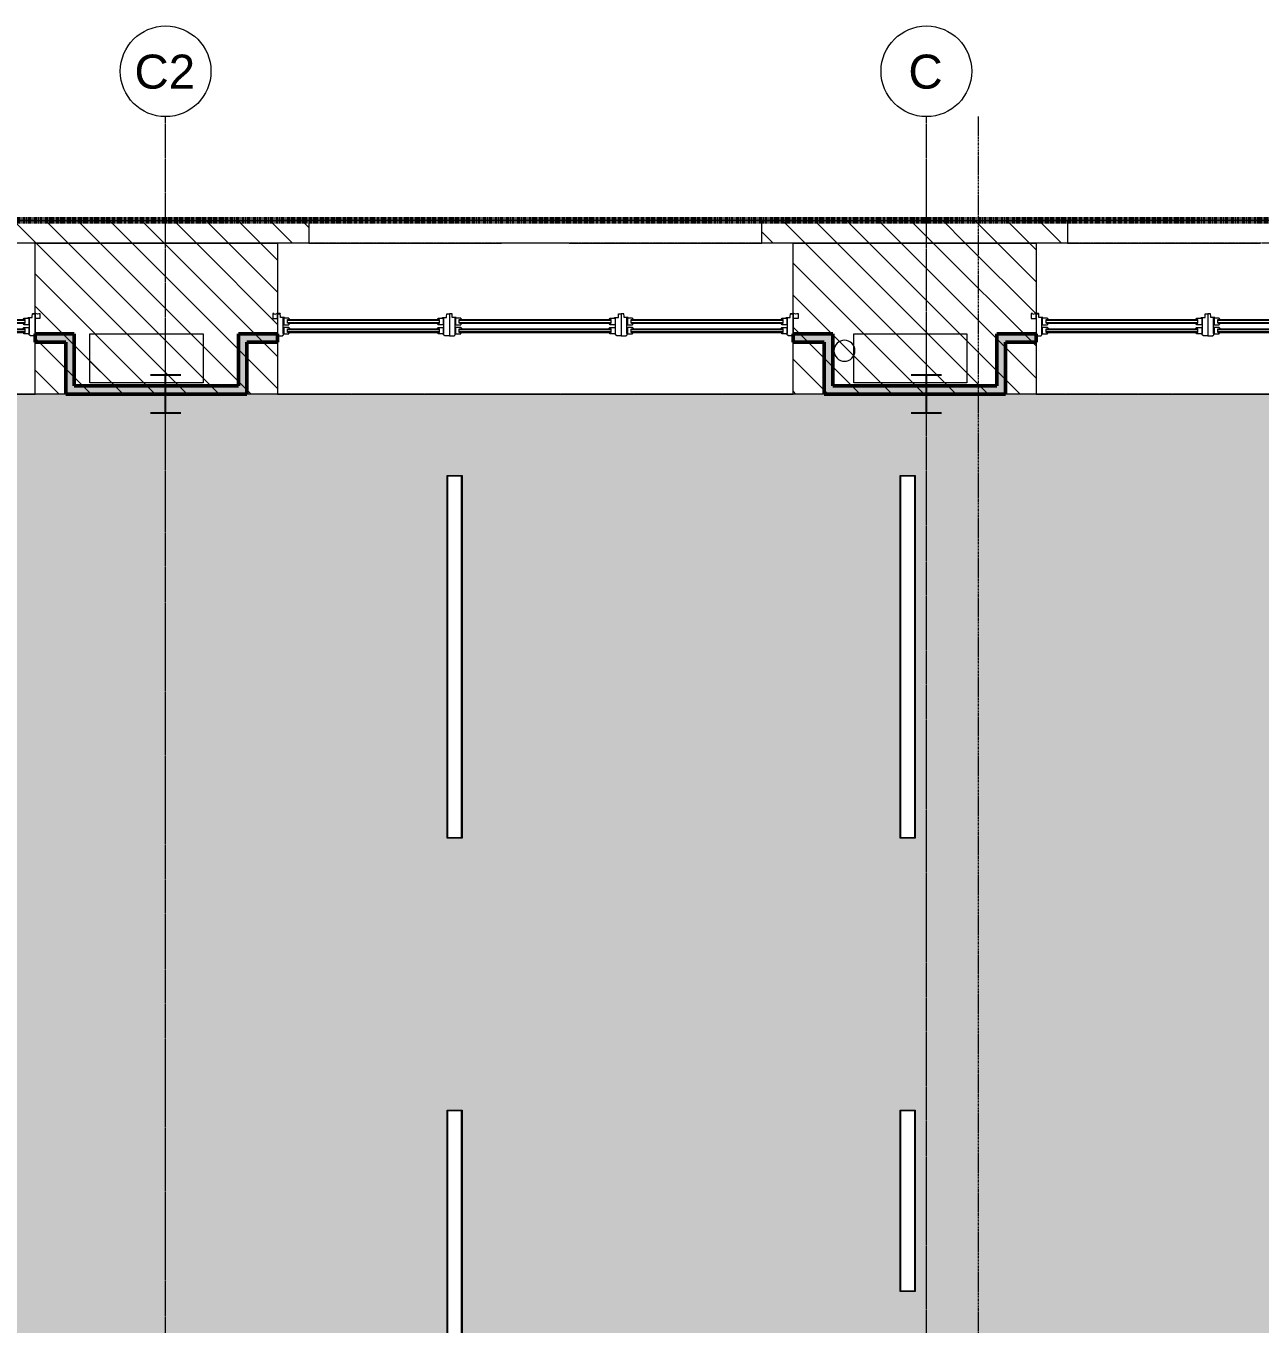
# Model space of a CAD drawing. Header units: inches. Extents: x -956 to 1409, y -1120 to 895.
# Drawn here: x -127.3 to 199.5, y 551.2 to 894.9 of the extents above; entities that cross this region are included whole.
import ezdxf

# ---------------------------------------------------------------- set-up
doc = ezdxf.new("R2010")
doc.units = ezdxf.units.IN
doc.header["$MEASUREMENT"] = 0
for name, pattern in [('Double Dash 3_8_', [1, 0.375, -0.125, 0.125, -0.125, 0.125, -0.125]), ('Grid Line', [0.875, 0.5, -0.125, 0.125, -0.125]), ('Grid Line 1_2_', [0.875, 0.5, -0.125, 0.125, -0.125]), ('Grid Line 1_4_', [0.4375, 0.25, -0.0625, 0.0625, -0.0625]), ('Overhead', [0.15625, 0.09375, -0.0625])]:
    doc.linetypes.add(name, pattern=pattern)
for name, color, linetype, lineweight in [('A-CLNG-PATT', 13, 'Continuous', 13), ('A-DETL', 90, 'Continuous', 9), ('A-DETL-GENF', 92, 'Continuous', 13), ('A-GENM', 13, 'Continuous', 13), ('A-GLAZ', 151, 'Continuous', 13), ('A-WALL', 113, 'Continuous', 13), ('A-WALL-PATT', 111, 'Continuous', 13), ('E-LITE-EQPM', 33, 'Continuous', 9), ('I-WALL', 2, 'Continuous', 13), ('S-COLS-SYMB', 171, 'Continuous', 20), ('S-GRID', 1, 'Continuous', 9), ('S-GRID-IDEN', 1, 'Continuous', 9)]:
    doc.layers.add(name, color=color, linetype=linetype, lineweight=lineweight)
doc.styles.add('Arial', font='arial.ttf', dxfattribs={"height": 9})
pattern_1 = [(135, (0, 0), (-4.24264, -4.24264), [])]

# ---------------------------------------------------------------- blocks, each defined once
blk = doc.blocks.new('Lighting - Pendant-Finelite-HP4-D - HP-4 D-8_-SO-3000K-120-FA-SC-3361575-7TH FLOOR TELECOM RCP')
at = {"layer": 'E-LITE-EQPM', "color": 9}
for p, q in [((48, 2), (-48, 2)), ((-48, 2), (-48, -2)), ((47.875, 1.875), (-47.875, 1.875)), ((-47.875, 1.875), (-47.875, -1.875)), ((-47.875, 1.875), (47.875, 1.875)), ((-47.875, -1.875), (-47.875, 1.875)), ((47.875, -1.875), (47.875, 1.875)), ((47.875, 1.875), (47.875, -1.875)), ((48, -2), (48, 2)), ((-48, -2), (48, -2)), ((-47.875, -1.875), (47.875, -1.875)), ((47.875, -1.875), (-47.875, -1.875))]:
    blk.add_line(p, q, dxfattribs=at)
blk = doc.blocks.new('Lighting - Pendant-Finelite-HP4-D - HP-4 D-4_-SO-3000K-120-FA-SC-3363334-7TH FLOOR TELECOM RCP')
at = {"layer": 'E-LITE-EQPM', "color": 9}
for p, q in [((24, 2), (-24, 2)), ((-24, 2), (-24, -2)), ((23.875, 1.875), (-23.875, 1.875)), ((-23.875, 1.875), (-23.875, -1.875)), ((-23.875, 1.875), (23.875, 1.875)), ((-23.875, -1.875), (-23.875, 1.875)), ((23.875, -1.875), (23.875, 1.875)), ((23.875, 1.875), (23.875, -1.875)), ((24, -2), (24, 2)), ((-24, -2), (24, -2)), ((-23.875, -1.875), (23.875, -1.875)), ((23.875, -1.875), (-23.875, -1.875))]:
    blk.add_line(p, q, dxfattribs=at)
blk = doc.blocks.new('Window_Double-Hung-3-Wide-Sterling_Kolbe - 11Ft 4 1_2In W x 6Ft 8 7_16In  H _UDH4036-3_-4393386-7TH FLOOR TELECOM RCP')
at = {"layer": 'A-DETL-GENF', "lineweight": 9}
h = blk.add_hatch(color=256, dxfattribs=at)
h.paths.add_polyline_path([(12.24, -4.59), (12.24, -4.71), (52.24, -4.71), (52.24, -4.59), (51.54, -4.59)], flags=0)
h.paths.add_polyline_path([(12.24, -5.34), (12.24, -5.46), (52.24, -5.46), (52.24, -5.34), (51.54, -5.34)], flags=0)
h.paths.add_polyline_path([(12.24, -7.04), (12.24, -7.16), (52.24, -7.16), (52.24, -7.04), (51.54, -7.04)], flags=0)
h.paths.add_polyline_path([(12.24, -7.79), (12.24, -7.91), (52.24, -7.91), (52.24, -7.79), (51.54, -7.79)], flags=0)
h = blk.add_hatch(color=256, dxfattribs=at)
h.paths.add_polyline_path([(57.74, -4.59), (57.74, -4.71), (97.74, -4.71), (97.74, -4.59), (92.19, -4.59)], flags=0)
h.paths.add_polyline_path([(57.74, -5.34), (57.74, -5.46), (97.74, -5.46), (97.74, -5.34), (92.19, -5.34)], flags=0)
h.paths.add_polyline_path([(57.74, -7.04), (57.74, -7.16), (97.74, -7.16), (97.74, -7.04), (92.19, -7.04)], flags=0)
h.paths.add_polyline_path([(57.74, -7.79), (57.74, -7.91), (97.74, -7.91), (97.74, -7.79), (92.19, -7.79)], flags=0)
at = {"layer": 'A-GLAZ', "lineweight": 9}
h = blk.add_hatch(color=256, dxfattribs=at)
h.paths.add_polyline_path([(-33.26, -4.59), (-33.26, -4.71), (6.74, -4.71), (6.74, -4.59), (-29.76, -4.59)], flags=0)
h.paths.add_polyline_path([(-29.76, -5.34), (-33.26, -5.34), (-33.26, -5.46), (6.74, -5.46), (6.74, -5.34)], flags=0)
h.paths.add_polyline_path([(-33.26, -7.04), (-33.26, -7.16), (6.74, -7.16), (6.74, -7.04), (-29.76, -7.04)], flags=0)
h.paths.add_polyline_path([(-33.26, -7.79), (-33.26, -7.91), (6.74, -7.91), (6.74, -7.79), (-29.76, -7.79)], flags=0)
at = {"layer": 'A-DETL-GENF', "color": 9, "lineweight": 9}
for p, q in [((-36.01, -3.66), (-34.71, -3.66)), ((-36.01, -9.53), (-36.01, -3.66)), ((-34.71, -3.66), (-34.71, -3.78)), ((-34.71, -3.78), (-34.46, -3.94)), ((-34.53, -4.3), (-34.53, -8.46)), ((-34.46, -4.3), (-34.53, -4.3)), ((-34.46, -3.94), (-34.46, -4.3)), ((-34.37, -4.18), (-33.01, -4.18)), ((-34.37, -5.9), (-34.37, -4.18)), ((-33.01, -5.9), (-34.37, -5.9)), ((-34.37, -6.62), (-33.01, -6.62)), ((-34.37, -8.34), (-34.37, -6.62)), ((-32.76, -4.59), (-33.38, -4.59)), ((-33.38, -4.59), (-33.38, -5.52)), ((-33.38, -5.52), (-32.76, -5.52)), ((6.74, -4.59), (-33.26, -4.59)), ((-33.26, -4.59), (-33.26, -4.71)), ((-33.26, -4.59), (6.74, -4.59)), ((-33.26, -4.71), (-33.26, -4.59)), ((-33.26, -4.71), (6.74, -4.71)), ((6.74, -4.71), (-33.26, -4.71)), ((6.74, -5.34), (-33.26, -5.34)), ((-33.26, -5.34), (-33.26, -5.46)), ((-33.26, -5.34), (6.74, -5.34)), ((-33.26, -5.46), (-33.26, -5.34)), ((-33.26, -5.46), (6.74, -5.46)), ((6.74, -5.46), (-33.26, -5.46)), ((-33.01, -4.18), (-33.01, -4.27)), ((-33.01, -4.27), (-32.76, -4.52)), ((-33.01, -5.84), (-32.76, -5.59)), ((-32.76, -5.59), (-33.01, -5.84)), ((-33.01, -5.9), (-33.01, -5.84)), ((-33.01, -5.84), (-33.01, -5.9)), ((-33.01, -6.62), (-33.01, -6.72)), ((-33.01, -6.72), (-32.76, -6.97)), ((-32.76, -4.52), (-32.76, -4.59)), ((-32.76, -5.59), (-32.76, -5.52)), ((-32.76, -5.52), (-32.76, -5.59)), ((6.49, -4.27), (6.24, -4.52)), ((6.24, -4.52), (6.24, -4.59)), ((6.24, -4.59), (6.87, -4.59)), ((6.24, -5.59), (6.24, -5.52)), ((6.24, -5.52), (6.24, -5.59)), ((6.87, -5.52), (6.24, -5.52)), ((6.49, -5.84), (6.24, -5.59)), ((6.24, -5.59), (6.49, -5.84)), ((6.49, -6.72), (6.24, -6.97)), ((6.49, -4.18), (6.49, -4.27)), ((7.85, -4.18), (6.49, -4.18)), ((6.49, -5.9), (6.49, -5.84)), ((6.49, -5.84), (6.49, -5.9)), ((6.49, -5.9), (7.85, -5.9)), ((6.49, -6.62), (6.49, -6.72)), ((7.85, -6.62), (6.49, -6.62)), ((6.74, -4.71), (6.74, -4.59)), ((6.74, -4.59), (6.74, -4.71)), ((6.74, -5.46), (6.74, -5.34)), ((6.74, -5.34), (6.74, -5.46)), ((6.87, -4.59), (6.87, -5.52)), ((7.85, -5.9), (7.85, -4.18)), ((7.85, -8.34), (7.85, -6.62)), ((8.19, -3.78), (7.94, -3.94)), ((7.94, -3.94), (7.94, -4.3)), ((7.94, -4.3), (8.01, -4.3)), ((8.01, -4.3), (8.01, -8.46)), ((8.19, -3.66), (8.19, -3.78)), ((9.49, -3.66), (8.19, -3.66)), ((9.49, -3.66), (10.79, -3.66)), ((9.49, -9.53), (9.49, -3.66)), ((9.49, -9.53), (9.49, -3.66)), ((10.79, -3.66), (10.79, -3.78)), ((10.79, -3.78), (11.04, -3.94)), ((10.97, -4.3), (10.97, -8.46)), ((11.04, -4.3), (10.97, -4.3)), ((11.04, -3.94), (11.04, -4.3)), ((11.13, -4.18), (12.49, -4.18)), ((11.13, -5.9), (11.13, -4.18)), ((12.49, -5.9), (11.13, -5.9)), ((11.13, -6.62), (12.49, -6.62)), ((11.13, -8.34), (11.13, -6.62)), ((12.74, -4.59), (12.12, -4.59)), ((12.12, -4.59), (12.12, -5.52)), ((12.12, -5.52), (12.74, -5.52)), ((52.24, -4.59), (12.24, -4.59)), ((12.24, -4.59), (12.24, -4.71)), ((52.24, -4.59), (12.24, -4.59)), ((12.24, -4.59), (12.24, -4.71)), ((12.24, -4.71), (52.24, -4.71)), ((12.24, -4.71), (52.24, -4.71)), ((52.24, -5.34), (12.24, -5.34)), ((12.24, -5.34), (12.24, -5.46)), ((52.24, -5.34), (12.24, -5.34)), ((12.24, -5.34), (12.24, -5.46)), ((12.24, -5.46), (52.24, -5.46)), ((12.24, -5.46), (52.24, -5.46)), ((12.49, -4.18), (12.49, -4.27)), ((12.49, -4.27), (12.74, -4.52)), ((12.49, -5.84), (12.74, -5.59)), ((12.74, -5.59), (12.49, -5.84)), ((12.49, -5.9), (12.49, -5.84)), ((12.49, -5.84), (12.49, -5.9)), ((12.49, -6.62), (12.49, -6.72)), ((12.49, -6.72), (12.74, -6.97)), ((12.74, -4.52), (12.74, -4.59)), ((12.74, -5.59), (12.74, -5.52)), ((12.74, -5.52), (12.74, -5.59)), ((51.99, -4.27), (51.74, -4.52)), ((51.74, -4.52), (51.74, -4.59)), ((51.74, -4.59), (52.37, -4.59)), ((51.74, -5.59), (51.74, -5.52)), ((51.74, -5.52), (51.74, -5.59)), ((52.37, -5.52), (51.74, -5.52)), ((51.99, -5.84), (51.74, -5.59)), ((51.74, -5.59), (51.99, -5.84)), ((51.99, -6.72), (51.74, -6.97)), ((51.99, -4.18), (51.99, -4.27)), ((53.35, -4.18), (51.99, -4.18)), ((51.99, -5.9), (51.99, -5.84)), ((51.99, -5.84), (51.99, -5.9)), ((51.99, -5.9), (53.35, -5.9)), ((51.99, -6.62), (51.99, -6.72)), ((53.35, -6.62), (51.99, -6.62)), ((52.24, -4.71), (52.24, -4.59)), ((52.24, -4.71), (52.24, -4.59)), ((52.24, -5.46), (52.24, -5.34)), ((52.24, -5.46), (52.24, -5.34)), ((52.37, -4.59), (52.37, -5.52)), ((53.35, -5.9), (53.35, -4.18)), ((53.35, -8.34), (53.35, -6.62)), ((53.69, -3.78), (53.44, -3.94)), ((53.44, -3.94), (53.44, -4.3)), ((53.44, -4.3), (53.51, -4.3)), ((53.51, -4.3), (53.51, -8.46)), ((53.69, -3.66), (53.69, -3.78)), ((54.99, -3.66), (53.69, -3.66)), ((54.99, -9.53), (54.99, -3.66)), ((54.99, -3.66), (56.29, -3.66)), ((54.99, -9.53), (54.99, -3.66)), ((56.29, -3.66), (56.29, -3.78)), ((56.29, -3.78), (56.54, -3.94)), ((56.47, -4.3), (56.47, -8.46)), ((56.54, -4.3), (56.47, -4.3)), ((56.54, -3.94), (56.54, -4.3)), ((56.63, -4.18), (57.99, -4.18)), ((56.63, -5.9), (56.63, -4.18)), ((57.99, -5.9), (56.63, -5.9)), ((56.63, -6.62), (57.99, -6.62)), ((56.63, -8.34), (56.63, -6.62)), ((58.24, -4.59), (57.62, -4.59)), ((57.62, -4.59), (57.62, -5.52)), ((57.62, -5.52), (58.24, -5.52)), ((97.74, -4.59), (57.74, -4.59)), ((57.74, -4.59), (57.74, -4.71)), ((97.74, -4.59), (57.74, -4.59)), ((57.74, -4.59), (57.74, -4.71)), ((57.74, -4.71), (97.74, -4.71)), ((57.74, -4.71), (97.74, -4.71)), ((97.74, -5.34), (57.74, -5.34)), ((57.74, -5.34), (57.74, -5.46)), ((97.74, -5.34), (57.74, -5.34)), ((57.74, -5.34), (57.74, -5.46)), ((57.74, -5.46), (97.74, -5.46)), ((57.74, -5.46), (97.74, -5.46)), ((57.99, -4.18), (57.99, -4.27)), ((57.99, -4.27), (58.24, -4.52)), ((57.99, -5.84), (58.24, -5.59)), ((58.24, -5.59), (57.99, -5.84)), ((57.99, -5.9), (57.99, -5.84)), ((57.99, -5.84), (57.99, -5.9)), ((57.99, -6.62), (57.99, -6.72)), ((57.99, -6.72), (58.24, -6.97)), ((58.24, -4.52), (58.24, -4.59)), ((58.24, -5.59), (58.24, -5.52)), ((58.24, -5.52), (58.24, -5.59)), ((97.49, -4.27), (97.24, -4.52)), ((97.24, -4.52), (97.24, -4.59)), ((97.24, -4.59), (97.87, -4.59)), ((97.24, -5.59), (97.24, -5.52)), ((97.24, -5.52), (97.24, -5.59)), ((97.87, -5.52), (97.24, -5.52)), ((97.49, -5.84), (97.24, -5.59)), ((97.24, -5.59), (97.49, -5.84)), ((97.49, -6.72), (97.24, -6.97)), ((97.49, -4.18), (97.49, -4.27)), ((98.85, -4.18), (97.49, -4.18)), ((97.49, -5.9), (97.49, -5.84)), ((97.49, -5.84), (97.49, -5.9)), ((97.49, -5.9), (98.85, -5.9)), ((97.49, -6.62), (97.49, -6.72)), ((98.85, -6.62), (97.49, -6.62)), ((97.74, -4.71), (97.74, -4.59)), ((97.74, -4.71), (97.74, -4.59)), ((97.74, -5.46), (97.74, -5.34)), ((97.74, -5.46), (97.74, -5.34)), ((97.87, -4.59), (97.87, -5.52)), ((98.85, -5.9), (98.85, -4.18)), ((98.85, -8.34), (98.85, -6.62)), ((99.19, -3.78), (98.94, -3.94)), ((98.94, -3.94), (98.94, -4.3)), ((98.94, -4.3), (99.01, -4.3)), ((99.01, -4.3), (99.01, -8.46)), ((99.19, -3.66), (99.19, -3.78)), ((100.49, -3.66), (99.19, -3.66)), ((100.49, -9.53), (100.49, -3.66)), ((-37.32, -8.23), (-36.01, -8.23)), ((-37.32, -9.6), (-37.32, -8.23)), ((-37, -9.6), (-37.32, -9.6)), ((-37, -9.54), (-36.67, -9.41)), ((-37, -9.6), (-37, -9.54)), ((-36.67, -9.41), (-36.25, -9.6)), ((-35.33, -9.6), (-36.25, -9.6)), ((-36.01, -8.23), (-36.01, -9.53)), ((-35.32, -9.53), (-36.01, -9.53)), ((-36.01, -9.53), (-35.32, -9.53)), ((-35.33, -9.6), (-35.32, -9.53)), ((-35.26, -8.78), (-35.32, -9.53)), ((-35.26, -8.54), (-35.26, -8.78)), ((-34.53, -8.54), (-35.26, -8.54)), ((-34.53, -8.46), (-34.21, -8.46)), ((-34.21, -8.54), (-34.53, -8.54)), ((-33.01, -8.34), (-34.37, -8.34)), ((-34.21, -8.46), (-34.21, -8.54)), ((-32.76, -7.03), (-33.38, -7.03)), ((-33.38, -7.03), (-33.38, -7.97)), ((-33.38, -7.97), (-32.76, -7.97)), ((6.74, -7.04), (-33.26, -7.04)), ((-33.26, -7.04), (-33.26, -7.16)), ((-33.26, -7.04), (6.74, -7.04)), ((-33.26, -7.16), (-33.26, -7.04)), ((-33.26, -7.16), (6.74, -7.16)), ((6.74, -7.16), (-33.26, -7.16)), ((6.74, -7.79), (-33.26, -7.79)), ((-33.26, -7.79), (-33.26, -7.91)), ((-33.26, -7.79), (6.74, -7.79)), ((-33.26, -7.91), (-33.26, -7.79)), ((-33.26, -7.91), (6.74, -7.91)), ((6.74, -7.91), (-33.26, -7.91)), ((-33.01, -8.28), (-32.76, -8.03)), ((-32.76, -8.03), (-33.01, -8.28)), ((-33.01, -8.34), (-33.01, -8.28)), ((-33.01, -8.28), (-33.01, -8.34)), ((-32.76, -6.97), (-32.76, -7.03)), ((-32.76, -8.03), (-32.76, -7.97)), ((-32.76, -7.97), (-32.76, -8.03)), ((6.24, -6.97), (6.24, -7.03)), ((6.24, -7.03), (6.87, -7.03)), ((6.24, -8.03), (6.24, -7.97)), ((6.24, -7.97), (6.24, -8.03)), ((6.87, -7.97), (6.24, -7.97)), ((6.49, -8.28), (6.24, -8.03)), ((6.24, -8.03), (6.49, -8.28)), ((6.49, -8.34), (6.49, -8.28)), ((6.49, -8.28), (6.49, -8.34)), ((6.49, -8.34), (7.85, -8.34)), ((6.74, -7.16), (6.74, -7.04)), ((6.74, -7.04), (6.74, -7.16)), ((6.74, -7.91), (6.74, -7.79)), ((6.74, -7.79), (6.74, -7.91)), ((6.87, -7.03), (6.87, -7.97)), ((7.69, -8.46), (7.69, -8.54)), ((8.01, -8.46), (7.69, -8.46)), ((7.69, -8.54), (8.01, -8.54)), ((8.01, -8.54), (8.74, -8.54)), ((8.74, -8.54), (8.74, -8.78)), ((8.74, -8.78), (8.81, -9.53)), ((8.81, -9.53), (9.49, -9.53)), ((10.18, -9.53), (9.49, -9.53)), ((10.24, -8.78), (10.18, -9.53)), ((10.24, -8.54), (10.24, -8.78)), ((10.97, -8.54), (10.24, -8.54)), ((10.97, -8.46), (11.29, -8.46)), ((11.29, -8.54), (10.97, -8.54)), ((12.49, -8.34), (11.13, -8.34)), ((11.29, -8.46), (11.29, -8.54)), ((12.74, -7.03), (12.12, -7.03)), ((12.12, -7.03), (12.12, -7.97)), ((12.12, -7.97), (12.74, -7.97)), ((52.24, -7.04), (12.24, -7.04)), ((12.24, -7.04), (12.24, -7.16)), ((52.24, -7.04), (12.24, -7.04)), ((12.24, -7.04), (12.24, -7.16)), ((12.24, -7.16), (52.24, -7.16)), ((12.24, -7.16), (52.24, -7.16)), ((52.24, -7.79), (12.24, -7.79)), ((12.24, -7.79), (12.24, -7.91)), ((52.24, -7.79), (12.24, -7.79)), ((12.24, -7.79), (12.24, -7.91)), ((12.24, -7.91), (52.24, -7.91)), ((12.24, -7.91), (52.24, -7.91)), ((12.49, -8.28), (12.74, -8.03)), ((12.74, -8.03), (12.49, -8.28)), ((12.49, -8.34), (12.49, -8.28)), ((12.49, -8.28), (12.49, -8.34)), ((12.74, -6.97), (12.74, -7.03)), ((12.74, -8.03), (12.74, -7.97)), ((12.74, -7.97), (12.74, -8.03)), ((51.74, -6.97), (51.74, -7.03)), ((51.74, -7.03), (52.37, -7.03)), ((51.74, -8.03), (51.74, -7.97)), ((51.74, -7.97), (51.74, -8.03)), ((52.37, -7.97), (51.74, -7.97)), ((51.99, -8.28), (51.74, -8.03)), ((51.74, -8.03), (51.99, -8.28)), ((51.99, -8.34), (51.99, -8.28)), ((51.99, -8.28), (51.99, -8.34)), ((51.99, -8.34), (53.35, -8.34)), ((52.24, -7.16), (52.24, -7.04)), ((52.24, -7.16), (52.24, -7.04)), ((52.24, -7.91), (52.24, -7.79)), ((52.24, -7.91), (52.24, -7.79)), ((52.37, -7.03), (52.37, -7.97)), ((53.19, -8.46), (53.19, -8.54)), ((53.51, -8.46), (53.19, -8.46)), ((53.19, -8.54), (53.51, -8.54)), ((53.51, -8.54), (54.24, -8.54)), ((54.24, -8.54), (54.24, -8.78)), ((54.24, -8.78), (54.31, -9.53)), ((54.31, -9.53), (54.99, -9.53)), ((55.68, -9.53), (54.99, -9.53)), ((55.74, -8.78), (55.68, -9.53)), ((55.74, -8.54), (55.74, -8.78)), ((56.47, -8.54), (55.74, -8.54)), ((56.47, -8.46), (56.79, -8.46)), ((56.79, -8.54), (56.47, -8.54)), ((57.99, -8.34), (56.63, -8.34)), ((56.79, -8.46), (56.79, -8.54)), ((58.24, -7.03), (57.62, -7.03)), ((57.62, -7.03), (57.62, -7.97)), ((57.62, -7.97), (58.24, -7.97)), ((97.74, -7.04), (57.74, -7.04)), ((57.74, -7.04), (57.74, -7.16)), ((97.74, -7.04), (57.74, -7.04)), ((57.74, -7.04), (57.74, -7.16)), ((57.74, -7.16), (97.74, -7.16)), ((57.74, -7.16), (97.74, -7.16)), ((97.74, -7.79), (57.74, -7.79)), ((57.74, -7.79), (57.74, -7.91)), ((97.74, -7.79), (57.74, -7.79)), ((57.74, -7.79), (57.74, -7.91)), ((57.74, -7.91), (97.74, -7.91)), ((57.74, -7.91), (97.74, -7.91)), ((57.99, -8.28), (58.24, -8.03)), ((58.24, -8.03), (57.99, -8.28)), ((57.99, -8.34), (57.99, -8.28)), ((57.99, -8.28), (57.99, -8.34)), ((58.24, -6.97), (58.24, -7.03)), ((58.24, -8.03), (58.24, -7.97)), ((58.24, -7.97), (58.24, -8.03)), ((97.24, -6.97), (97.24, -7.03)), ((97.24, -7.03), (97.87, -7.03)), ((97.24, -8.03), (97.24, -7.97)), ((97.24, -7.97), (97.24, -8.03)), ((97.87, -7.97), (97.24, -7.97)), ((97.49, -8.28), (97.24, -8.03)), ((97.24, -8.03), (97.49, -8.28)), ((97.49, -8.34), (97.49, -8.28)), ((97.49, -8.28), (97.49, -8.34)), ((97.49, -8.34), (98.85, -8.34)), ((97.74, -7.16), (97.74, -7.04)), ((97.74, -7.16), (97.74, -7.04)), ((97.74, -7.91), (97.74, -7.79)), ((97.74, -7.91), (97.74, -7.79)), ((97.87, -7.03), (97.87, -7.97)), ((98.69, -8.46), (98.69, -8.54)), ((99.01, -8.46), (98.69, -8.46)), ((98.69, -8.54), (99.01, -8.54)), ((99.01, -8.54), (99.74, -8.54)), ((99.74, -8.54), (99.74, -8.78)), ((99.74, -8.78), (99.81, -9.53)), ((99.81, -9.53), (100.49, -9.53)), ((100.49, -9.53), (99.81, -9.53)), ((99.82, -9.6), (99.81, -9.53)), ((99.82, -9.6), (100.74, -9.6)), ((101.8, -8.23), (100.49, -8.23)), ((100.49, -8.23), (100.49, -9.53)), ((101.16, -9.41), (100.74, -9.6)), ((101.49, -9.54), (101.16, -9.41)), ((101.49, -9.6), (101.49, -9.54)), ((101.49, -9.6), (101.8, -9.6)), ((101.8, -9.6), (101.8, -8.23))]:
    blk.add_line(p, q, dxfattribs=at)
blk = doc.blocks.new('Opening-Elliptical Arch - Exterior Window Arch-3211843-7TH FLOOR TELECOM RCP')
at = {"layer": 'A-GENM', "linetype": 'Overhead', "lineweight": 9}
for p, q in [((-68.82, 3), (68.18, 3)), ((-68.82, -3), (68.18, -3))]:
    blk.add_line(p, q, dxfattribs=at)
blk = doc.blocks.new('Pier D3 - Pier D3-4358038-7TH FLOOR TELECOM RCP')
at = {"layer": 'A-WALL-PATT', "lineweight": 9}
h = blk.add_hatch(dxfattribs=at)
h.set_pattern_fill('FP_1', color=9, style=0, pattern_type=2)
h.set_pattern_definition(pattern_1)
h.paths.add_polyline_path([(-80.35, 800.38), (-80.35, 813.38), (-110.35, 813.38), (-110.35, 800.38), (-98.48, 800.38)], flags=0)
h = blk.add_hatch(dxfattribs=at)
h.set_pattern_fill('FP_1', color=9, style=0, pattern_type=2)
h.set_pattern_definition(pattern_1)
h.paths.add_polyline_path([(121.9, 800.38), (121.9, 813.38), (91.9, 813.38), (91.9, 800.38), (104.77, 800.38)], flags=0)
at = {"layer": 'A-WALL', "color": 53, "lineweight": 20}
for p, q in [((-110.35, 800.38), (-110.35, 813.38)), ((-110.35, 813.38), (-80.35, 813.38)), ((-80.35, 813.38), (-80.35, 800.38)), ((91.9, 800.38), (91.9, 813.38)), ((91.9, 813.38), (121.9, 813.38)), ((121.9, 813.38), (121.9, 800.38)), ((-80.35, 800.38), (-110.35, 800.38)), ((121.9, 800.38), (91.9, 800.38))]:
    blk.add_line(p, q, dxfattribs=at)
blk = doc.blocks.new('Pipe-Column - Steam - insulated-4697277-7TH FLOOR TELECOM RCP')
at = {"layer": 'S-COLS-SYMB', "color": 53}
for start, end in [(360, 180), (180, 360)]:
    blk.add_arc((0, 0), 2.78, start, end, dxfattribs=at)
blk = doc.blocks.new('Grid - Grid Head - Circle-20770-7TH FLOOR TELECOM RCP')
at = {"layer": 'S-GRID-IDEN', "color": 9}
blk.add_circle((0, 0), 0.125, dxfattribs=at)
blk = doc.blocks.new('18433_1 - AEO NY - CENTRAL_rvt-1-7TH FLOOR TELECOM RCP')
at = {"layer": 'A-CLNG-PATT'}
h = blk.add_hatch(dxfattribs=at)
h.set_pattern_fill('FP_12', color=253, style=0, pattern_type=2)
h.set_pattern_definition([(0, (0, 0), (30.72, 7.68), [1.267, -21.773, 1.267, -21.773, -122.88]), (0, (0, 0), (30.72, 7.68), [-46.08, 1.267, -44.813, 1.267, -21.773, -53.76]), (0, (0, 0), (30.72, 7.68), [-115.2, 1.267, -14.093, 1.267, -37.133]), (120, (11.52, 3.84), (-22.011075, 22.7643), [1.267, -21.773, 1.267, -21.773, -122.88]), (120, (11.52, 3.84), (-22.011075, 22.7643), [-46.08, 1.267, -44.813, 1.267, -21.773, -53.76]), (120, (11.52, 3.84), (-22.011075, 22.7643), [-115.2, 1.267, -14.093, 1.267, -37.133]), (240, (15.36, 19.2), (-8.708925, -30.4443), [1.267, -21.773, 1.267, -21.773, -122.88]), (240, (15.36, 19.2), (-8.708925, -30.4443), [-46.08, 1.267, -44.813, 1.267, -21.773, -53.76]), (240, (15.36, 19.2), (-8.708925, -30.4443), [-115.2, 1.267, -14.093, 1.267, -37.133])])
h.paths.add_polyline_path([(-261.08, -537.62), (-227.98, -537.62), (-227.98, -527.62), (-219.98, -527.62), (-219.98, -509.12), (-210.98, -509.12), (-210.98, -361.74), (-211.98, -361.74), (-211.98, -243.37), (-299.98, -243.37), (-299.98, -537.62)], flags=0)
h.paths.add_polyline_path([(-423.69, -537.62), (-356.48, -537.62), (-356.48, -525.62), (-323.98, -525.62), (-323.98, -537.62), (-305.35, -537.62), (-305.35, -525.37), (-321.35, -525.37), (-321.35, -427.37), (-305.35, -427.37), (-305.35, -243.37), (-386.84, -243.37), (-386.84, -318.61), (-390.84, -318.61), (-390.84, -243.37), (-496.9, -243.37), (-496.9, -318.61), (-500.9, -318.61), (-500.9, -243.37), (-562.04, -243.37), (-562.04, -427.37), (-500.9, -427.37), (-500.9, -402.61), (-496.9, -402.61), (-496.9, -427.37), (-390.84, -427.37), (-390.84, -402.61), (-386.84, -402.61), (-386.84, -427.37), (-370.04, -427.37), (-370.04, -525.37), (-578.04, -525.37), (-578.04, -243.37), (-578.35, -243.37), (-578.35, -528.62), (-563.48, -528.62), (-563.48, -537.62)], flags=0)
h.paths.add_polyline_path([(-349.48, -537.62), (-349.48, -529.87), (-352.23, -529.87), (-352.23, -537.62)], flags=0)
h.paths.add_polyline_path([(-567.73, -537.62), (-567.73, -532.87), (-578.07, -532.87), (-578.07, -537.62), (-572.48, -537.62)], flags=0)
h.paths.add_polyline_path([(-606.23, -537.62), (-602.07, -537.62), (-602.07, -532.87), (-606.23, -532.87), (-606.23, -535.37)], flags=0)
h.paths.add_polyline_path([(-817.07, -535.37), (-610.48, -535.37), (-610.48, -528.62), (-583.23, -528.62), (-583.23, -526.62), (-662.91, -526.62), (-662.91, -498.61), (-665.8, -498.61), (-665.8, -402.61), (-661.8, -402.61), (-661.8, -428.62), (-583.23, -428.62), (-583.23, -422.62), (-598.91, -422.62), (-598.91, -386.62), (-662.91, -386.62), (-662.91, -318.61), (-665.8, -318.61), (-665.8, -243.37), (-666.35, -243.37), (-666.35, -246.62), (-730.35, -246.62), (-730.35, -243.37), (-762.35, -243.37), (-762.35, -246.62), (-771.86, -246.62), (-771.86, -288.62), (-694.91, -288.62), (-694.91, -386.62), (-790.91, -386.62), (-790.91, -288.62), (-775.86, -288.62), (-775.86, -246.62), (-842.35, -246.62), (-842.35, -243.37), (-853.35, -243.37), (-853.35, -535.37)], flags=0)
h.paths.add_polyline_path([(-748.89, -526.62), (-850.85, -526.62), (-850.85, -428.62), (-706.85, -428.62), (-706.85, -526.62), (-738.85, -526.62)], flags=0)
h.paths.add_polyline_path([(-255.48, -481.68), (-256.53, -481.54), (-257.51, -481.14), (-258.35, -480.49), (-259, -479.65), (-259.4, -478.67), (-259.54, -477.62), (-259.4, -476.57), (-259, -475.59), (-258.35, -474.75), (-257.51, -474.1), (-256.53, -473.7), (-255.48, -473.56), (-254.43, -473.7), (-253.45, -474.1), (-252.6, -474.75), (-251.96, -475.59), (-251.55, -476.57), (-251.41, -477.62), (-251.55, -478.67), (-251.96, -479.65), (-252.6, -480.49), (-253.45, -481.14), (-254.43, -481.54)], flags=0)
h.paths.add_polyline_path([(-255.48, -421.68), (-256.53, -421.54), (-257.51, -421.14), (-258.35, -420.49), (-259, -419.65), (-259.4, -418.67), (-259.54, -417.62), (-259.4, -416.57), (-259, -415.59), (-258.35, -414.75), (-257.51, -414.1), (-256.53, -413.7), (-255.48, -413.56), (-254.43, -413.7), (-253.45, -414.1), (-252.6, -414.75), (-251.96, -415.59), (-251.55, -416.57), (-251.41, -417.62), (-251.55, -418.67), (-251.96, -419.65), (-252.6, -420.49), (-253.45, -421.14), (-254.43, -421.54)], flags=0)
h.paths.add_polyline_path([(-255.48, -361.68), (-256.53, -361.54), (-257.51, -361.14), (-258.35, -360.49), (-259, -359.65), (-259.4, -358.67), (-259.54, -357.62), (-259.4, -356.57), (-259, -355.59), (-258.35, -354.75), (-257.51, -354.1), (-256.53, -353.7), (-255.48, -353.56), (-254.43, -353.7), (-253.45, -354.1), (-252.6, -354.75), (-251.96, -355.59), (-251.55, -356.57), (-251.41, -357.62), (-251.55, -358.67), (-251.96, -359.65), (-252.6, -360.49), (-253.45, -361.14), (-254.43, -361.54)], flags=0)
h.paths.add_polyline_path([(-255.48, -301.68), (-256.53, -301.54), (-257.51, -301.14), (-258.35, -300.49), (-259, -299.65), (-259.4, -298.67), (-259.54, -297.62), (-259.4, -296.57), (-259, -295.59), (-258.35, -294.75), (-257.51, -294.1), (-256.53, -293.7), (-255.48, -293.56), (-254.43, -293.7), (-253.45, -294.1), (-252.6, -294.75), (-251.96, -295.59), (-251.55, -296.57), (-251.41, -297.62), (-251.55, -298.67), (-251.96, -299.65), (-252.6, -300.49), (-253.45, -301.14), (-254.43, -301.54)], flags=0)
h.paths.add_polyline_path([(-629, -288.62), (-598.91, -288.62), (-598.91, -252.62), (-583.23, -252.62), (-583.23, -243.37), (-661.8, -243.37), (-661.8, -288.62), (-630.91, -288.62)], flags=0)
h.paths.add_polyline_path([(-305.35, -207.37), (-305.35, -197.62), (-363.1, -197.62), (-363.1, -207.37), (-315.1, -207.37)], flags=0)
h.paths.add_polyline_path([(-220.43, -207.37), (-211.98, -207.37), (-211.98, -186.24), (-210.98, -186.24), (-210.98, -48.37), (45.27, -48.37), (45.27, -53.62), (99.27, -53.62), (99.27, -48.37), (317.04, -48.37), (317.04, 11.88), (228.2, 11.88), (228.2, 5.39), (224.2, 5.39), (224.2, 11.88), (-11.8, 11.88), (-11.8, 5.39), (-15.8, 5.39), (-15.8, 11.88), (-337.6, 11.88), (-337.6, 6.63), (-412.8, 6.63), (-412.8, 5.39), (-416.8, 5.39), (-416.8, 6.63), (-532.8, 6.63), (-532.8, 5.39), (-536.8, 5.39), (-536.8, 6.63), (-652.8, 6.63), (-652.8, 5.39), (-656.8, 5.39), (-656.8, 6.63), (-772.86, 6.63), (-772.86, 5.39), (-776.86, 5.39), (-776.86, 6.63), (-853.35, 6.63), (-853.35, -192.24), (-838.91, -192.24), (-838.91, -190.24), (-318.91, -190.24), (-318.91, -192.24), (-299.98, -192.24), (-299.98, -207.37), (-261.08, -207.37)], flags=0)
h.paths.add_polyline_path([(-583.23, -207.37), (-583.23, -197.62), (-666.35, -197.62), (-666.35, -207.37), (-586.29, -207.37)], flags=0)
h.paths.add_polyline_path([(-748.89, -207.37), (-730.35, -207.37), (-730.35, -197.62), (-762.35, -197.62), (-762.35, -207.37)], flags=0)
h.paths.add_polyline_path([(-578.35, -207.37), (-559.1, -207.37), (-559.1, -197.62), (-578.35, -197.62), (-578.35, -199.29)], flags=0)
h.paths.add_polyline_path([(-853.35, -207.37), (-842.35, -207.37), (-842.35, -197.62), (-853.35, -197.62)], flags=0)
h.paths.add_polyline_path([(-776.67, -162.61), (-776.8, -162.61), (-776.8, -66.61), (-772.8, -66.61), (-772.8, -162.61), (-772.92, -162.61)], flags=0)
h.paths.add_polyline_path([(-656.8, -162.61), (-656.8, -66.61), (-652.8, -66.61), (-652.8, -162.61), (-656.67, -162.61)], flags=0)
h.paths.add_polyline_path([(-536.8, -162.61), (-536.8, -66.61), (-532.8, -66.61), (-532.8, -162.61), (-536.67, -162.61)], flags=0)
h.paths.add_polyline_path([(-412.92, -162.61), (-416.8, -162.61), (-416.8, -66.61), (-412.8, -66.61), (-412.8, -162.61), (-412.92, -162.61)], flags=0)
h.paths.add_polyline_path([(-280.8, -162.61), (-284.8, -162.61), (-284.8, -66.61), (-280.8, -66.61), (-280.8, -162.49)], flags=0)
h.paths.add_polyline_path([(93.65, 37.38), (224.2, 37.38), (224.2, 101.39), (228.2, 101.39), (228.2, 37.38), (317.04, 37.38), (317.04, 58.26), (315.04, 58.26), (315.04, 261.88), (228.2, 261.88), (228.2, 173.39), (224.2, 173.39), (224.2, 261.88), (-11.8, 261.88), (-11.8, 173.39), (-15.8, 173.39), (-15.8, 261.88), (-95.08, 261.88), (-95.08, 225.07), (-94.33, 225.05), (-94.33, 126.07), (-95.08, 126.07), (-95.08, 37.38), (-15.8, 37.38), (-15.8, 101.39), (-11.8, 101.39), (-11.8, 37.38), (91.4, 37.38)], flags=0)
h.paths.add_polyline_path([(-748.89, 42.63), (-656.8, 42.63), (-656.8, 101.39), (-652.8, 101.39), (-652.8, 42.63), (-536.8, 42.63), (-536.8, 101.39), (-532.8, 101.39), (-532.8, 42.63), (-416.8, 42.63), (-416.8, 101.39), (-412.8, 101.39), (-412.8, 42.63), (-340.48, 42.63), (-340.48, 256.63), (-412.8, 256.63), (-412.8, 173.39), (-416.8, 173.39), (-416.8, 256.63), (-532.8, 256.63), (-532.8, 173.39), (-536.8, 173.39), (-536.8, 256.63), (-652.8, 256.63), (-652.8, 173.39), (-656.8, 173.39), (-656.8, 256.63), (-772.8, 256.63), (-772.8, 173.39), (-776.8, 173.39), (-776.8, 256.63), (-853.35, 256.63), (-853.35, 42.63), (-776.86, 42.63), (-776.86, 101.39), (-772.86, 101.39), (-772.86, 42.63)], flags=0)
h.paths.add_polyline_path([(108.08, 52.39), (104.2, 52.39), (104.2, 100.39), (108.2, 100.39), (108.2, 52.39)], flags=0)
h.paths.add_polyline_path([(104.33, 173.39), (104.2, 173.39), (104.2, 221.39), (108.2, 221.39), (108.2, 173.39), (104.77, 173.39)], flags=0)
h.paths.add_polyline_path([(-95.08, 287.38), (315.04, 287.38), (315.04, 490.26), (317.04, 490.26), (317.04, 506.51), (-95.08, 506.51), (-95.08, 423.07), (-94.33, 423.05), (-94.33, 324.07), (-95.08, 324.07), (-95.08, 303.01)], flags=0)
h.paths.add_polyline_path([(-830.19, 292.63), (-340.48, 292.63), (-340.48, 506.63), (-853.35, 506.63), (-853.35, 292.63)], flags=0)
h.paths.add_polyline_path([(-772.92, 341.39), (-776.8, 341.39), (-776.8, 437.39), (-772.8, 437.39), (-772.8, 341.39)], flags=0)
h.paths.add_polyline_path([(-656.67, 341.39), (-656.8, 341.39), (-656.8, 437.39), (-652.8, 437.39), (-652.8, 341.39), (-652.92, 341.39)], flags=0)
h.paths.add_polyline_path([(-536.8, 341.39), (-536.8, 437.39), (-532.8, 437.39), (-532.8, 341.39), (-536.67, 341.39)], flags=0)
h.paths.add_polyline_path([(-412.92, 341.39), (-416.8, 341.39), (-416.8, 437.39), (-412.8, 437.39), (-412.8, 341.39)], flags=0)
h.paths.add_polyline_path([(-15.67, 343.86), (-15.8, 343.86), (-15.8, 439.86), (-11.8, 439.86), (-11.8, 343.86), (-11.92, 343.86)], flags=0)
h.paths.add_polyline_path([(108.2, 343.86), (104.2, 343.86), (104.2, 439.86), (108.2, 439.86), (108.2, 343.98)], flags=0)
h.paths.add_polyline_path([(224.33, 343.86), (224.2, 343.86), (224.2, 439.86), (228.2, 439.86), (228.2, 343.86), (226.73, 343.86)], flags=0)
h.paths.add_polyline_path([(389.33, 542.63), (407.03, 542.63), (407.03, 567.38), (464.2, 567.38), (464.2, 607.86), (468.2, 607.86), (468.2, 567.38), (554.2, 567.38), (554.2, 607.86), (558.2, 607.86), (558.2, 559.86), (555.53, 559.86), (555.53, 542.63), (589.87, 542.63), (589.87, 797.38), (-167.83, 797.38), (-167.83, 645.01), (-334.83, 645.01), (-334.83, 797.38), (-851.35, 797.38), (-851.35, 795.38), (-853.35, 795.38), (-853.35, 542.63), (-776.86, 542.63), (-776.86, 605.39), (-772.86, 605.39), (-772.86, 542.63), (-656.8, 542.63), (-656.8, 605.39), (-652.8, 605.39), (-652.8, 542.63), (-536.8, 542.63), (-536.8, 605.39), (-532.8, 605.39), (-532.8, 542.63), (-416.8, 542.63), (-416.8, 605.39), (-412.8, 605.39), (-412.8, 542.63), (-15.8, 542.63), (-15.8, 607.86), (-11.8, 607.86), (-11.8, 542.63), (224.2, 542.63), (224.2, 607.86), (228.2, 607.86), (228.2, 542.63), (348.68, 542.63)], flags=0)
h.paths.add_polyline_path([(-251.92, 559.86), (-255.8, 559.86), (-255.8, 607.86), (-251.8, 607.86), (-251.8, 559.86)], flags=0)
h.paths.add_polyline_path([(-131.92, 559.86), (-135.8, 559.86), (-135.8, 607.86), (-131.8, 607.86), (-131.8, 559.86)], flags=0)
h.paths.add_polyline_path([(104.2, 559.86), (104.2, 607.86), (108.2, 607.86), (108.2, 559.86), (104.33, 559.86)], flags=0)
h.paths.add_polyline_path([(344.33, 559.86), (344.2, 559.86), (344.2, 607.86), (348.2, 607.86), (348.2, 559.86), (348.08, 559.86)], flags=0)
h.paths.add_polyline_path([(-776.8, 677.39), (-776.8, 773.39), (-772.8, 773.39), (-772.8, 677.39), (-776.67, 677.39)], flags=0)
h.paths.add_polyline_path([(-652.92, 677.39), (-656.8, 677.39), (-656.8, 773.39), (-652.8, 773.39), (-652.8, 677.39)], flags=0)
h.paths.add_polyline_path([(-532.92, 677.39), (-536.8, 677.39), (-536.8, 773.39), (-532.8, 773.39), (-532.8, 677.39), (-532.92, 677.39)], flags=0)
h.paths.add_polyline_path([(-416.8, 679.86), (-416.8, 775.86), (-412.8, 775.86), (-412.8, 679.86), (-416.67, 679.86)], flags=0)
h.paths.add_polyline_path([(-131.8, 679.86), (-135.8, 679.86), (-135.8, 775.86), (-131.8, 775.86), (-131.8, 679.98)], flags=0)
h.paths.add_polyline_path([(-15.8, 679.86), (-15.8, 775.86), (-11.8, 775.86), (-11.8, 679.86), (-15.67, 679.86)], flags=0)
h.paths.add_polyline_path([(108.08, 679.86), (104.2, 679.86), (104.2, 775.86), (108.2, 775.86), (108.2, 679.86)], flags=0)
h.paths.add_polyline_path([(228.2, 679.86), (224.2, 679.86), (224.2, 775.86), (228.2, 775.86), (228.2, 679.98)], flags=0)
h.paths.add_polyline_path([(348.08, 679.86), (344.2, 679.86), (344.2, 775.86), (348.2, 775.86), (348.2, 679.86), (348.08, 679.86)], flags=0)
h.paths.add_polyline_path([(464.2, 679.86), (464.2, 775.86), (468.2, 775.86), (468.2, 679.86), (464.33, 679.86)], flags=0)
h.paths.add_polyline_path([(-848.88, 741.36), (-848.94, 741.36), (-848.93, 789.36), (-848.49, 789.36), (-848.5, 741.36), (-848.88, 741.36)], flags=0)
at = {"layer": 'A-WALL-PATT', "lineweight": 9}
h = blk.add_hatch(dxfattribs=at)
h.set_pattern_fill('FP_1', color=9, style=0, pattern_type=2)
h.set_pattern_definition(pattern_1)
h.paths.add_polyline_path([(933.4, 837.38), (933.4, 843.38), (776.05, 843.38), (776.05, 837.38), (877.14, 837.38)], flags=0)
h.paths.add_polyline_path([(656.12, 837.38), (656.12, 843.38), (522.3, 843.38), (522.3, 837.38), (633.23, 837.38)], flags=0)
h.paths.add_polyline_path([(402.37, 837.38), (402.37, 843.38), (268.43, 843.38), (268.43, 837.38), (389.33, 837.38)], flags=0)
h.paths.add_polyline_path([(148.49, 837.38), (148.49, 843.38), (67.55, 843.38), (67.55, 837.38), (145.42, 837.38)], flags=0)
h.paths.add_polyline_path([(-52.38, 837.38), (-52.38, 843.38), (-133.2, 843.38), (-133.2, 837.38), (-57.83, 837.38)], flags=0)
h.paths.add_polyline_path([(-253.13, 837.38), (-253.13, 843.38), (-385.07, 843.38), (-385.07, 837.38), (-261.08, 837.38)], flags=0)
h.paths.add_polyline_path([(-505.01, 837.38), (-505.01, 843.38), (-638.95, 843.38), (-638.95, 837.38), (-586.29, 837.38)], flags=0)
h.paths.add_polyline_path([(-758.88, 837.38), (-758.88, 843.38), (-896.85, 843.38), (-896.85, 837.38), (-830.19, 837.38)], flags=0)
h = blk.add_hatch(dxfattribs=at)
h.set_pattern_fill('FP_1', color=9, style=0, pattern_type=2)
h.set_pattern_definition(pattern_1)
h.paths.add_polyline_path([(810.4, 797.38), (814.15, 797.38), (814.15, 837.38), (784.34, 837.38), (784.34, 797.38), (810.15, 797.38)], flags=0)
h.paths.add_polyline_path([(647.84, 797.38), (647.84, 837.38), (530.59, 837.38), (530.59, 797.38), (633.23, 797.38)], flags=0)
h.paths.add_polyline_path([(394.09, 797.38), (394.09, 837.38), (276.71, 837.38), (276.71, 797.38), (389.33, 797.38)], flags=0)
h.paths.add_polyline_path([(140.21, 797.38), (140.21, 837.38), (75.84, 837.38), (75.84, 797.38), (104.77, 797.38)], flags=0)
h.paths.add_polyline_path([(-60.66, 797.38), (-60.66, 837.38), (-124.91, 837.38), (-124.91, 797.38), (-98.48, 797.38)], flags=0)
h.paths.add_polyline_path([(-261.41, 797.38), (-261.41, 837.38), (-376.79, 837.38), (-376.79, 797.38), (-301.73, 797.38)], flags=0)
h.paths.add_polyline_path([(-513.29, 797.38), (-513.29, 837.38), (-630.66, 837.38), (-630.66, 797.38), (-586.29, 797.38)], flags=0)
h.paths.add_polyline_path([(-767.16, 797.38), (-767.16, 837.38), (-893.35, 837.38), (-893.35, 797.38), (-830.19, 797.38)], flags=0)
h = blk.add_hatch(dxfattribs=at)
h.set_pattern_fill('FP_1', color=9, style=0, pattern_type=2)
h.set_pattern_definition(pattern_1)
h.paths.add_polyline_path([(806.15, 797.38), (810.15, 797.38), (810.15, 837.38), (784.34, 837.38), (784.34, 797.38), (795.84, 797.38)], flags=0)
h.paths.add_polyline_path([(647.84, 797.38), (647.84, 837.38), (530.59, 837.38), (530.59, 797.38), (633.23, 797.38)], flags=0)
h.paths.add_polyline_path([(394.09, 797.38), (394.09, 837.38), (276.71, 837.38), (276.71, 797.38), (389.33, 797.38)], flags=0)
h.paths.add_polyline_path([(140.21, 797.38), (140.21, 837.38), (75.84, 837.38), (75.84, 797.38), (104.77, 797.38)], flags=0)
h.paths.add_polyline_path([(-60.66, 797.38), (-60.66, 837.38), (-124.91, 837.38), (-124.91, 797.38), (-98.48, 797.38)], flags=0)
h.paths.add_polyline_path([(-261.41, 797.38), (-261.41, 837.38), (-376.79, 837.38), (-376.79, 797.38), (-301.73, 797.38)], flags=0)
h.paths.add_polyline_path([(-513.29, 797.38), (-513.29, 837.38), (-630.66, 837.38), (-630.66, 797.38), (-586.29, 797.38)], flags=0)
h.paths.add_polyline_path([(-767.16, 797.38), (-767.16, 837.38), (-853.35, 837.38), (-853.35, 797.38), (-830.19, 797.38)], flags=0)
at = {"layer": 'A-WALL-PATT'}
for points in [[(-116.79, 811.13), (-116.79, 813.38), (-124.91, 813.38), (-124.91, 811.13)], [(-116.79, 799.63), (-114.54, 799.63), (-114.54, 813.38), (-116.79, 813.38), (-116.79, 811.13)], [(-68.79, 797.38), (-68.79, 813.38), (-71.04, 813.38), (-71.04, 797.38)], [(-60.66, 811.13), (-60.66, 813.38), (-68.79, 813.38), (-68.79, 811.13)], [(84.09, 811.13), (84.09, 813.38), (75.84, 813.38), (75.84, 811.13)], [(84.09, 797.38), (86.34, 797.38), (86.34, 813.38), (84.09, 813.38), (84.09, 811.13)], [(129.84, 797.38), (132.09, 797.38), (132.09, 813.38), (129.84, 813.38), (129.84, 799.63)], [(140.21, 811.13), (140.21, 813.38), (132.09, 813.38), (132.09, 811.13)], [(-71.04, 797.38), (-71.04, 799.63), (-116.79, 799.63), (-116.79, 797.38), (-98.48, 797.38)], [(129.84, 797.38), (129.84, 799.63), (86.34, 799.63), (86.34, 797.38), (104.77, 797.38)]]:
    blk.add_hatch(color=253, dxfattribs=at).paths.add_polyline_path(points, flags=0)
at = {"layer": 'A-WALL', "color": 53, "lineweight": 20}
for p, q in [((-133.2, 843.38), (-52.38, 843.38)), ((-52.38, 843.38), (-52.38, 837.38)), ((67.55, 843.38), (148.49, 843.38)), ((67.55, 837.38), (67.55, 843.38)), ((148.49, 843.38), (148.49, 837.38)), ((-52.38, 837.38), (-133.2, 837.38)), ((-124.91, 797.38), (-124.91, 837.38)), ((-124.91, 837.38), (-60.66, 837.38)), ((-124.91, 797.38), (-124.91, 837.38)), ((-124.91, 837.38), (-60.66, 837.38)), ((-60.66, 837.38), (-60.66, 797.38)), ((-60.66, 837.38), (-60.66, 797.38)), ((148.49, 837.38), (67.55, 837.38)), ((75.84, 797.38), (75.84, 837.38)), ((75.84, 837.38), (140.21, 837.38)), ((75.84, 797.38), (75.84, 837.38)), ((75.84, 837.38), (140.21, 837.38)), ((140.21, 837.38), (140.21, 797.38)), ((140.21, 837.38), (140.21, 797.38)), ((-60.66, 797.38), (-124.91, 797.38)), ((-60.66, 797.38), (-124.91, 797.38)), ((140.21, 797.38), (75.84, 797.38)), ((140.21, 797.38), (75.84, 797.38))]:
    blk.add_line(p, q, dxfattribs=at)
at = {"layer": 'A-WALL', "color": 9, "lineweight": 9}
for p, q in [((16.53, 837.38), (-1.36, 837.38)), ((16.53, 837.38), (-1.36, 837.38)), ((-167.83, 797.38), (-124.91, 797.38)), ((-167.83, 797.38), (-124.91, 797.38)), ((-60.66, 797.38), (75.84, 797.38)), ((-60.66, 797.38), (75.84, 797.38)), ((140.21, 797.38), (276.71, 797.38)), ((140.21, 797.38), (276.71, 797.38))]:
    blk.add_line(p, q, dxfattribs=at)
at = {"layer": 'A-WALL', "color": 9, "lineweight": 9, "flags": 128}
for points in [[(67.55, 843.38), (64.64, 843.38), (61.34, 843.38), (57.68, 843.38), (53.68, 843.38), (49.38, 843.38), (44.79, 843.38), (39.95, 843.38), (34.9, 843.38), (29.66, 843.38), (24.27, 843.38), (18.77, 843.38), (13.2, 843.38), (7.59, 843.38), (1.97, 843.38), (-3.6, 843.38), (-9.1, 843.38), (-14.49, 843.38), (-19.73, 843.38), (-24.78, 843.38), (-29.62, 843.38), (-34.21, 843.38), (-38.51, 843.38), (-42.51, 843.38), (-46.17, 843.38), (-49.47, 843.38), (-52.38, 843.38)], [(202.85, 843.38), (197.27, 843.38), (191.77, 843.38), (186.39, 843.38), (181.15, 843.38), (176.09, 843.38), (171.25, 843.38), (166.67, 843.38), (162.36, 843.38), (158.36, 843.38), (154.71, 843.38), (151.41, 843.38), (148.49, 843.38)], [(-52.38, 837.38), (-49.47, 837.38), (-46.17, 837.38), (-42.51, 837.38), (-38.51, 837.38), (-34.21, 837.38), (-29.62, 837.38), (-24.78, 837.38), (-19.73, 837.38), (-14.49, 837.38), (-9.1, 837.38), (-3.6, 837.38), (-1.36, 837.38)], [(16.54, 837.38), (18.77, 837.38), (24.27, 837.38), (29.66, 837.38), (34.9, 837.38), (39.95, 837.38), (44.79, 837.38), (49.38, 837.38), (53.68, 837.38), (57.68, 837.38), (61.34, 837.38), (64.64, 837.38), (67.55, 837.38)], [(148.49, 837.38), (151.41, 837.38), (154.71, 837.38), (158.36, 837.38), (162.36, 837.38), (166.67, 837.38), (171.25, 837.38), (176.09, 837.38), (181.15, 837.38), (186.39, 837.38), (191.77, 837.38), (197.27, 837.38), (199.51, 837.38)]]:
    blk.add_lwpolyline(points, dxfattribs=at)
at = {"layer": 'I-WALL', "color": 133, "lineweight": 50}
for p, q in [((-124.91, 813.38), (-116.79, 813.38)), ((-124.91, 811.13), (-124.91, 813.38)), ((-116.79, 811.13), (-124.91, 811.13)), ((-116.79, 813.38), (-114.54, 813.38)), ((-116.79, 799.63), (-116.79, 811.13)), ((-114.54, 813.38), (-114.54, 799.63)), ((-71.04, 799.63), (-71.04, 813.38)), ((-71.04, 813.38), (-68.79, 813.38)), ((-68.79, 813.38), (-60.66, 813.38)), ((-68.79, 811.13), (-68.79, 797.38)), ((-60.66, 811.13), (-68.79, 811.13)), ((-60.66, 813.38), (-60.66, 811.13)), ((75.84, 813.38), (84.09, 813.38)), ((75.84, 811.13), (75.84, 813.38)), ((84.09, 811.13), (75.84, 811.13)), ((84.09, 813.38), (86.34, 813.38)), ((84.09, 797.38), (84.09, 811.13)), ((86.34, 813.38), (86.34, 799.63)), ((129.84, 799.63), (129.84, 813.38)), ((129.84, 813.38), (132.09, 813.38)), ((132.09, 813.38), (140.21, 813.38)), ((132.09, 811.13), (132.09, 797.38)), ((140.21, 811.13), (132.09, 811.13)), ((140.21, 813.38), (140.21, 811.13)), ((-116.79, 797.38), (-116.79, 799.63)), ((-71.04, 797.38), (-116.79, 797.38)), ((-114.54, 799.63), (-71.04, 799.63)), ((-68.79, 797.38), (-71.04, 797.38)), ((86.34, 797.38), (84.09, 797.38)), ((86.34, 799.63), (129.84, 799.63)), ((129.84, 797.38), (86.34, 797.38)), ((132.09, 797.38), (129.84, 797.38))]:
    blk.add_line(p, q, dxfattribs=at)
at = {"layer": 'S-GRID', "linetype": 'Grid Line 1_4_'}
for p, q in [((-90.32, -477.87), (-90.32, 870.85)), ((111.15, -529.37), (111.15, 870.85)), ((965.79, 797.38), (-931.82, 797.38))]:
    blk.add_line(p, q, dxfattribs=at)
at = {"color": 63, "lineweight": 5, "xscale": 95.99999999999994, "yscale": 95.99999999999994, "zscale": 95.99999999999994}
for p in [(-90.32, 882.85), (111.15, 882.85)]:
    blk.add_blockref('Grid - Grid Head - Circle-20770-7TH FLOOR TELECOM RCP', p, dxfattribs=at)
at = {"color": 9, "lineweight": 9, "rotation": 180}
for name, p in [('Opening-Elliptical Arch - Exterior Window Arch-3211843-7TH FLOOR TELECOM RCP', (-193.49, 840.38)), ('Opening-Elliptical Arch - Exterior Window Arch-3211843-7TH FLOOR TELECOM RCP', (7.26, 840.38)), ('Opening-Elliptical Arch - Exterior Window Arch-3211843-7TH FLOOR TELECOM RCP', (208.14, 840.38)), ('Window_Double-Hung-3-Wide-Sterling_Kolbe - 11Ft 4 1_2In W x 6Ft 8 7_16In  H _UDH4036-3_-4393386-7TH FLOOR TELECOM RCP', (-160.92, 809.15)), ('Window_Double-Hung-3-Wide-Sterling_Kolbe - 11Ft 4 1_2In W x 6Ft 8 7_16In  H _UDH4036-3_-4393386-7TH FLOOR TELECOM RCP', (39.83, 809.15)), ('Window_Double-Hung-3-Wide-Sterling_Kolbe - 11Ft 4 1_2In W x 6Ft 8 7_16In  H _UDH4036-3_-4393386-7TH FLOOR TELECOM RCP', (240.7, 809.15))]:
    blk.add_blockref(name, p, dxfattribs=at)
at = {"color": 9, "lineweight": 9}
for name, p in [('Pier D3 - Pier D3-4358038-7TH FLOOR TELECOM RCP', (0, 0)), ('Pipe-Column - Steam - insulated-4697277-7TH FLOOR TELECOM RCP', (89.46, 808.88))]:
    blk.add_blockref(name, p, dxfattribs=at)
at = {"color": 9, "lineweight": 9, "extrusion": (0, 0, -1), "rotation": 269.9999999999999}
for name, p in [('Lighting - Pendant-Finelite-HP4-D - HP-4 D-8_-SO-3000K-120-FA-SC-3361575-7TH FLOOR TELECOM RCP', (13.8, 727.86)), ('Lighting - Pendant-Finelite-HP4-D - HP-4 D-8_-SO-3000K-120-FA-SC-3361575-7TH FLOOR TELECOM RCP', (-106.2, 727.86)), ('Lighting - Pendant-Finelite-HP4-D - HP-4 D-8_-SO-3000K-120-FA-SC-3361575-7TH FLOOR TELECOM RCP', (13.8, 559.86)), ('Lighting - Pendant-Finelite-HP4-D - HP-4 D-4_-SO-3000K-120-FA-SC-3363334-7TH FLOOR TELECOM RCP', (-106.2, 583.86))]:
    blk.add_blockref(name, p, dxfattribs=at)
at = {"layer": 'S-GRID-IDEN', "char_height": 9, "attachment_point": 1, "style": 'Arial'}
for s, insert, width in [('C2', (-98.58, 887.26), 19.695), ('C', (106.38, 887.26), 11.211)]:
    blk.add_mtext(s, dxfattribs=dict(at, insert=insert, width=width))
blk = doc.blocks.new('W-Wide Flange-Column - W10X49-819827-7TH FLOOR TELECOM RCP')
at = {"layer": 'S-COLS-SYMB', "color": 43, "lineweight": 25}
for p, q in [((-4.01, 5.05), (4.01, 5.05)), ((0, 5.05), (0, -5.05)), ((-4.01, -5.05), (4.01, -5.05))]:
    blk.add_line(p, q, dxfattribs=at)
blk = doc.blocks.new('Grid - Grid Head - Circle 2-575745-7TH FLOOR TELECOM RCP')
at = {"layer": 'S-GRID-IDEN', "color": 63, "lineweight": 13}
blk.add_circle((0, 0), 0.125, dxfattribs=at)
blk = doc.blocks.new('5649_structural model_2019_rvt-1-7TH FLOOR TELECOM RCP')
at = {"layer": 'S-GRID', "linetype": 'Grid Line 1_2_', "lineweight": 13}
for p, q in [((-90.32, 774.85), (-90.32, 870.85)), ((111.15, 774.85), (111.15, 870.85)), ((124.9, 870.85), (124.9, 774.85))]:
    blk.add_line(p, q, dxfattribs=at)
at = {"layer": 'S-GRID', "linetype": 'Grid Line', "lineweight": 13}
for p, q in [((869.79, 797.38), (-835.82, 797.38)), ((-90.32, -485.24), (-90.32, 774.85)), ((111.15, -1013.39), (111.15, 774.85)), ((124.9, 774.85), (124.9, -999.91))]:
    blk.add_line(p, q, dxfattribs=at)
at = {"color": 123, "lineweight": 5, "xscale": 95.99999999999994, "yscale": 95.99999999999994, "zscale": 95.99999999999994}
for p in [(-90.32, 882.85), (111.15, 882.85)]:
    blk.add_blockref('Grid - Grid Head - Circle 2-575745-7TH FLOOR TELECOM RCP', p, dxfattribs=at)
at = {"color": 63, "lineweight": 13, "rotation": 180}
for p in [(-90.32, 797.38), (111.15, 797.38)]:
    blk.add_blockref('W-Wide Flange-Column - W10X49-819827-7TH FLOOR TELECOM RCP', p, dxfattribs=at)
at = {"layer": 'S-GRID-IDEN', "lineweight": 13, "char_height": 9, "attachment_point": 1, "style": 'Arial'}
for s, insert, width in [('C2', (-98.58, 887.26), 19.695), ('C', (106.38, 887.26), 11.211)]:
    blk.add_mtext(s, dxfattribs=dict(at, insert=insert, width=width))

msp = doc.modelspace()

# ---------------------------------------------------------------- linework, layer by layer
at = {"layer": 'A-DETL', "linetype": 'Double Dash 3_8_', "lineweight": 140}
msp.add_line((934.11, 843.38), (-896.85, 843.38), dxfattribs=at)

# ---------------------------------------------------------------- block references
at = {"lineweight": 5}
for name in ['18433_1 - AEO NY - CENTRAL_rvt-1-7TH FLOOR TELECOM RCP', '5649_structural model_2019_rvt-1-7TH FLOOR TELECOM RCP']:
    msp.add_blockref(name, (0, 0), dxfattribs=at)

doc.saveas('drawing.dxf')
